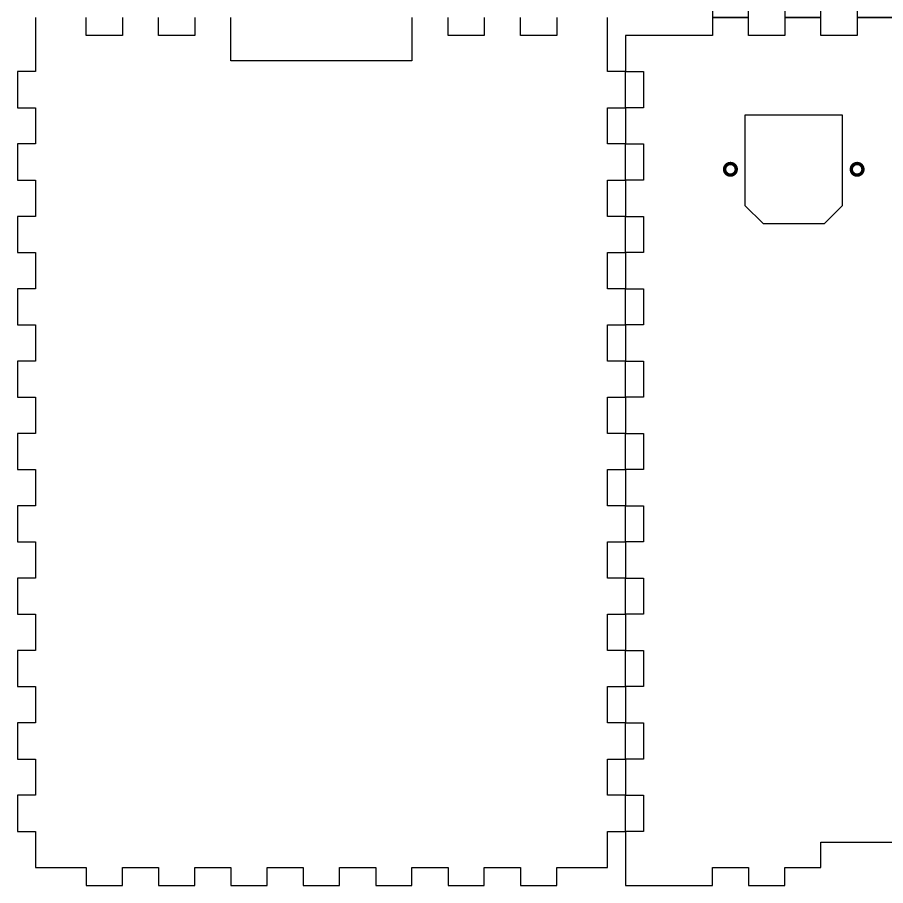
# Model space of a CAD drawing. Extents: x 0 to 494, y 0 to 480.
# Drawn here: x 0 to 239.9, y 0 to 240 of the extents above; entities that cross this region are included whole.
import ezdxf

# ---------------------------------------------------------------- set-up
doc = ezdxf.new("R2010")
doc.units = 0
doc.layers.get('0').update_dxf_attribs({"linetype": 'CONTINUOUS'})

msp = doc.modelspace()

# ---------------------------------------------------------------- linework, layer by layer
at = {"color": 0}
for points in [[(191.999, 245.001), (191.999, 240), (201.999, 240), (201.999, 245.001)], [(211.999, 245.001), (211.999, 240), (221.999, 240), (221.999, 245.001)], [(232, 245.001), (232, 240), (241.999, 240)], [(4.999, 240.001), (4.999, 225.003), (0, 225.003), (0, 215.003), (4.999, 215.003), (4.999, 205.003), (0, 205.003), (0, 195.003), (4.999, 195.003), (4.999, 185.003), (0, 185.003), (0, 175.003), (4.999, 175.003), (4.999, 165.003), (0, 165.003), (0, 155.003), (4.999, 155.003), (4.999, 145.003), (0, 145.003), (0, 135.002), (4.999, 135.002), (4.999, 125.002), (0, 125.002), (0, 115.002), (4.999, 115.002), (4.999, 105.002), (0, 105.002), (0, 95.002), (4.999, 95.002), (4.999, 85.001), (0, 85.001), (0, 75.002), (4.999, 75.002), (4.999, 65.002), (0, 65.002), (0, 55.003), (4.999, 55.003), (4.999, 45.003), (0, 45.003), (0, 35.002), (4.999, 35.002), (4.999, 25.003), (0, 25.003), (0, 15.003), (4.999, 15.003), (4.999, 5.002), (4.999, 5.002), (18.999, 5.002), (18.999, 0.003), (28.999, 0.003), (28.999, 5.002), (38.999, 5.002), (38.999, 0.003), (48.998, 0.003), (48.998, 5.002), (58.999, 5.002), (58.999, 0.003), (68.999, 0.003), (68.999, 5.002), (78.998, 5.002), (78.998, 0.003), (88.999, 0.003), (88.999, 5.002), (98.999, 5.002), (98.999, 0.003), (108.998, 0.003), (108.998, 5.002), (118.999, 5.002), (118.999, 0.003), (128.999, 0.003), (128.999, 5.002), (138.999, 5.002), (138.999, 0.003), (148.999, 0.003), (148.999, 5.002), (162.999, 5.002), (162.999, 15.003), (167.999, 15.003), (167.999, 25.003), (162.999, 25.003), (162.999, 35.002), (167.999, 35.002), (167.999, 45.003), (162.999, 45.003), (162.999, 55.003), (167.999, 55.003), (167.999, 65.002), (162.999, 65.002), (162.999, 75.002), (167.999, 75.002), (167.999, 85.001), (162.999, 85.001), (162.999, 95.002), (167.999, 95.002), (167.999, 105.002), (162.999, 105.002), (162.999, 115.002), (167.999, 115.002), (167.999, 125.002), (162.999, 125.002), (162.999, 135.002), (167.999, 135.002), (167.999, 145.003), (162.999, 145.003), (162.999, 155.003), (167.999, 155.003), (167.999, 165.003), (162.999, 165.003), (162.999, 175.003), (167.999, 175.003), (167.999, 185.003), (162.999, 185.003), (162.999, 195.003), (167.999, 195.003), (167.999, 205.003), (162.999, 205.003), (162.999, 215.003), (167.999, 215.003), (167.999, 225.003), (162.999, 225.003), (162.999, 240.001)], [(28.999, 240.001), (28.999, 235.003), (18.999, 235.003), (18.999, 240.001)], [(48.998, 240.001), (48.998, 235.003), (38.999, 235.003), (38.999, 240.001)], [(108.998, 240.001), (108.998, 228.001), (58.999, 228.001), (58.999, 240.001)], [(128.999, 240.001), (128.999, 235.003), (118.999, 235.003), (118.999, 240.001)], [(148.999, 240.001), (148.999, 235.003), (138.999, 235.003), (138.999, 240.001)], [(241.997, 240), (231.997, 240), (231.997, 235), (221.999, 235), (221.999, 240), (211.999, 240), (211.999, 235), (201.997, 235), (201.997, 240), (191.999, 240), (191.999, 235), (167.999, 235), (167.999, 225), (172.999, 225), (172.999, 215), (167.999, 215), (167.999, 205), (172.999, 205), (172.999, 195), (167.999, 195), (167.999, 185), (172.999, 185), (172.999, 175), (167.999, 175), (167.999, 165), (172.999, 165), (172.999, 155.001), (167.999, 155.001), (167.999, 145), (172.999, 145), (172.999, 135), (167.999, 135), (167.999, 125), (172.999, 125), (172.999, 115), (167.999, 115), (167.999, 105), (172.999, 105), (172.999, 95), (167.999, 95), (167.999, 84.999), (172.999, 84.999), (172.999, 75), (167.999, 75), (167.999, 65), (172.999, 65), (172.999, 54.999), (167.999, 54.999), (167.999, 45), (172.999, 45), (172.999, 35), (167.999, 35), (167.999, 24.999), (172.999, 24.999), (172.999, 15), (167.999, 15), (167.999, 0.001), (191.999, 0.001), (191.999, 5), (201.997, 5), (201.997, 0.001), (211.999, 0.001), (211.999, 5), (221.999, 5), (221.999, 12.001), (271.999, 12.001)]]:
    msp.add_lwpolyline(points, dxfattribs=at)
for points in [[(200.999, 188), (205.999, 183), (222.999, 183), (227.999, 188), (227.999, 213), (200.999, 213), (200.999, 188)], [(195.399, 198), (195.399, 198.04), (195.407, 198.164), (195.431, 198.322), (195.469, 198.475), (195.524, 198.622), (195.592, 198.763), (195.671, 198.894), (195.764, 199.018), (195.867, 199.131), (195.981, 199.235), (196.103, 199.326), (196.235, 199.407), (196.375, 199.474), (196.522, 199.528), (196.675, 199.567), (196.835, 199.592), (196.957, 199.6), (196.999, 199.6), (197.039, 199.6), (197.161, 199.592), (197.321, 199.567), (197.474, 199.528), (197.621, 199.474), (197.761, 199.407), (197.893, 199.326), (198.015, 199.235), (198.129, 199.131), (198.232, 199.018), (198.325, 198.894), (198.404, 198.763), (198.472, 198.622), (198.526, 198.475), (198.565, 198.322), (198.59, 198.164), (198.599, 198.04), (198.599, 198), (198.599, 197.958), (198.59, 197.836), (198.565, 197.678), (198.526, 197.524), (198.472, 197.376), (198.404, 197.237), (198.325, 197.106), (198.232, 196.982), (198.129, 196.868), (198.015, 196.765), (197.893, 196.672), (197.761, 196.593), (197.621, 196.525), (197.474, 196.471), (197.321, 196.432), (197.161, 196.408), (197.039, 196.4), (196.999, 196.4), (196.957, 196.4), (196.835, 196.408), (196.675, 196.432), (196.522, 196.471), (196.375, 196.525), (196.235, 196.593), (196.103, 196.672), (195.981, 196.765), (195.867, 196.868), (195.764, 196.982), (195.671, 197.106), (195.592, 197.237), (195.524, 197.376), (195.469, 197.524), (195.431, 197.678), (195.407, 197.836), (195.399, 197.958), (195.399, 198)], [(230.399, 198), (230.399, 198.04), (230.407, 198.164), (230.431, 198.322), (230.469, 198.475), (230.524, 198.622), (230.592, 198.763), (230.671, 198.894), (230.764, 199.018), (230.867, 199.131), (230.981, 199.235), (231.103, 199.326), (231.235, 199.407), (231.375, 199.474), (231.522, 199.528), (231.675, 199.567), (231.835, 199.592), (231.957, 199.6), (231.999, 199.6), (232.039, 199.6), (232.161, 199.592), (232.321, 199.567), (232.474, 199.528), (232.621, 199.474), (232.761, 199.407), (232.893, 199.326), (233.015, 199.235), (233.129, 199.131), (233.232, 199.018), (233.325, 198.894), (233.404, 198.763), (233.472, 198.622), (233.526, 198.475), (233.565, 198.322), (233.59, 198.164), (233.599, 198.04), (233.599, 198), (233.599, 197.958), (233.59, 197.836), (233.565, 197.678), (233.526, 197.524), (233.472, 197.376), (233.404, 197.237), (233.325, 197.106), (233.232, 196.982), (233.129, 196.868), (233.015, 196.765), (232.893, 196.672), (232.761, 196.593), (232.621, 196.525), (232.474, 196.471), (232.321, 196.432), (232.161, 196.408), (232.039, 196.4), (231.999, 196.4), (231.957, 196.4), (231.835, 196.408), (231.675, 196.432), (231.522, 196.471), (231.375, 196.525), (231.235, 196.593), (231.103, 196.672), (230.981, 196.765), (230.867, 196.868), (230.764, 196.982), (230.671, 197.106), (230.592, 197.237), (230.524, 197.376), (230.469, 197.524), (230.431, 197.678), (230.407, 197.836), (230.399, 197.958), (230.399, 198)]]:
    msp.add_lwpolyline(points, close=True, dxfattribs=at)
at = {"color": 0, "const_width": 0.945}
for points in [[(195.399, 198), (195.399, 198.04), (195.407, 198.164), (195.431, 198.322), (195.469, 198.475), (195.524, 198.622), (195.592, 198.763), (195.671, 198.894), (195.764, 199.018), (195.867, 199.131), (195.981, 199.235), (196.103, 199.326), (196.235, 199.407), (196.375, 199.474), (196.522, 199.528), (196.675, 199.567), (196.835, 199.592), (196.957, 199.6), (196.999, 199.6), (197.039, 199.6), (197.161, 199.592), (197.321, 199.567), (197.474, 199.528), (197.621, 199.474), (197.761, 199.407), (197.893, 199.326), (198.015, 199.235), (198.129, 199.131), (198.232, 199.018), (198.325, 198.894), (198.404, 198.763), (198.472, 198.622), (198.526, 198.475), (198.565, 198.322), (198.59, 198.164), (198.599, 198.04), (198.599, 198), (198.599, 197.958), (198.59, 197.836), (198.565, 197.678), (198.526, 197.524), (198.472, 197.376), (198.404, 197.237), (198.325, 197.106), (198.232, 196.982), (198.129, 196.868), (198.015, 196.765), (197.893, 196.672), (197.761, 196.593), (197.621, 196.525), (197.474, 196.471), (197.321, 196.432), (197.161, 196.408), (197.039, 196.4), (196.999, 196.4), (196.957, 196.4), (196.835, 196.408), (196.675, 196.432), (196.522, 196.471), (196.375, 196.525), (196.235, 196.593), (196.103, 196.672), (195.981, 196.765), (195.867, 196.868), (195.764, 196.982), (195.671, 197.106), (195.592, 197.237), (195.524, 197.376), (195.469, 197.524), (195.431, 197.678), (195.407, 197.836), (195.399, 197.958), (195.399, 198)], [(230.399, 198), (230.399, 198.04), (230.407, 198.164), (230.431, 198.322), (230.469, 198.475), (230.524, 198.622), (230.592, 198.763), (230.671, 198.894), (230.764, 199.018), (230.867, 199.131), (230.981, 199.235), (231.103, 199.326), (231.235, 199.407), (231.375, 199.474), (231.522, 199.528), (231.675, 199.567), (231.835, 199.592), (231.957, 199.6), (231.999, 199.6), (232.039, 199.6), (232.161, 199.592), (232.321, 199.567), (232.474, 199.528), (232.621, 199.474), (232.761, 199.407), (232.893, 199.326), (233.015, 199.235), (233.129, 199.131), (233.232, 199.018), (233.325, 198.894), (233.404, 198.763), (233.472, 198.622), (233.526, 198.475), (233.565, 198.322), (233.59, 198.164), (233.599, 198.04), (233.599, 198), (233.599, 197.958), (233.59, 197.836), (233.565, 197.678), (233.526, 197.524), (233.472, 197.376), (233.404, 197.237), (233.325, 197.106), (233.232, 196.982), (233.129, 196.868), (233.015, 196.765), (232.893, 196.672), (232.761, 196.593), (232.621, 196.525), (232.474, 196.471), (232.321, 196.432), (232.161, 196.408), (232.039, 196.4), (231.999, 196.4), (231.957, 196.4), (231.835, 196.408), (231.675, 196.432), (231.522, 196.471), (231.375, 196.525), (231.235, 196.593), (231.103, 196.672), (230.981, 196.765), (230.867, 196.868), (230.764, 196.982), (230.671, 197.106), (230.592, 197.237), (230.524, 197.376), (230.469, 197.524), (230.431, 197.678), (230.407, 197.836), (230.399, 197.958), (230.399, 198)]]:
    msp.add_lwpolyline(points, close=True, dxfattribs=at)

doc.saveas('drawing.dxf')
